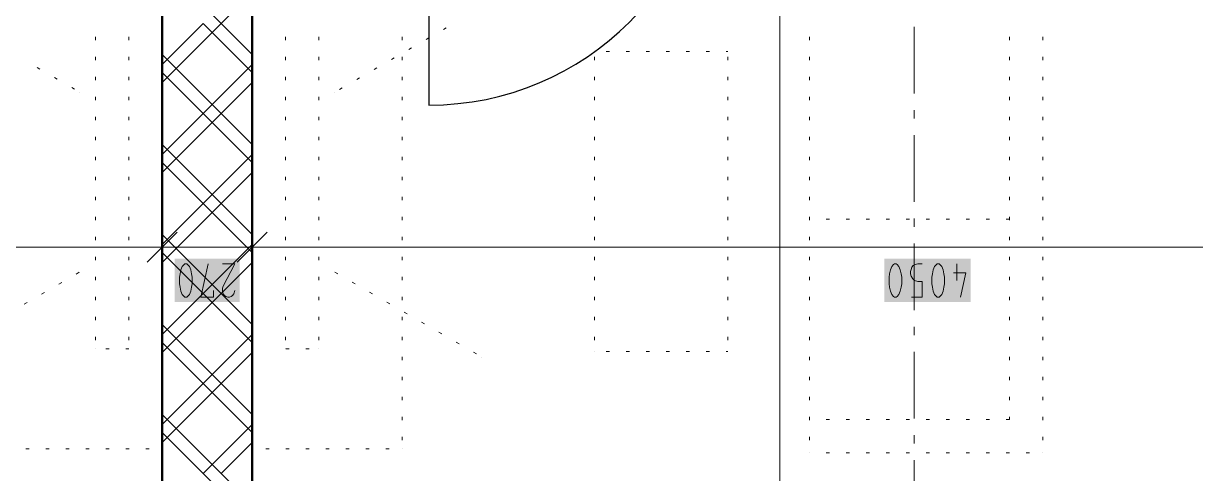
# Model space of a CAD drawing. Header units: millimetres. Extents: x 0 to 594, y 0 to 420.
# Drawn here: x 452.63 to 488.66, y 301.5 to 315.34 of the extents above; entities that cross this region are included whole.
import ezdxf

# ---------------------------------------------------------------- set-up
doc = ezdxf.new("R2010")
doc.units = ezdxf.units.MM
doc.header["$LTSCALE"] = 8
for name, color, linetype in [('PDF_Dvere', 7, 'Continuous'), ('PDF_Koty delkove', 7, 'Continuous'), ('PDF_Nabytek', 7, 'Continuous'), ('PDF_Osy hlavni', 7, 'Continuous'), ('PDF_Steny akusticke', 7, 'Continuous')]:
    doc.layers.add(name, color=color, linetype=linetype)

msp = doc.modelspace()

# ---------------------------------------------------------------- linework, layer by layer
at = {"layer": 'PDF_Dvere', "lineweight": 25}
msp.add_lwpolyline([(465.098, 321.541), (465.098, 312.829, 0.414213), (473.81, 321.541)], format="xyb", dxfattribs=at)
at = {"layer": 'PDF_Koty delkove', "lineweight": 18}
for points in [[(475.886, 233.7), (475.886, 234.698), (475.886, 236.467), (475.886, 238.005), (475.886, 244.719), (475.886, 263.424), (475.886, 270.599), (475.886, 272.086), (475.886, 278.236), (475.886, 320.055)], [(456.898, 309.233), (456.898, 308.464), (456.898, 307.696)], [(459.665, 309.233), (459.665, 308.464), (459.665, 307.696)], [(457.359, 308.925), (456.436, 308.003)], [(460.126, 308.925), (459.204, 308.003)], [(549.557, 308.464), (545.764, 308.464), (542.39, 308.464), (503.945, 308.464), (501.177, 308.464), (459.665, 308.464), (456.898, 308.464), (416.513, 308.464), (414.361, 308.464)], [(457.733, 307.866), (457.679, 307.934), (457.651, 307.952), (457.597, 307.952), (457.569, 307.934), (457.515, 307.866), (457.473, 307.763), (457.446, 307.643), (457.432, 307.541)], [(457.432, 307.541), (457.432, 307.336), (457.446, 307.234), (457.473, 307.114), (457.515, 307.012), (457.569, 306.943), (457.597, 306.927), (457.651, 306.927), (457.679, 306.943), (457.733, 307.012), (457.774, 307.114), (457.802, 307.234), (457.816, 307.336), (457.816, 307.541), (457.802, 307.643), (457.774, 307.763), (457.733, 307.866)], [(458.473, 307.131), (458.473, 306.927), (458.089, 306.927), (458.308, 307.952)], [(458.747, 307.952), (459.13, 307.952), (458.774, 307.268), (458.747, 307.199), (458.747, 307.097), (458.774, 307.029), (458.815, 306.978), (458.856, 306.943), (458.911, 306.927), (458.965, 306.927), (459.02, 306.943), (459.061, 306.978), (459.102, 307.029), (459.13, 307.131)], [(479.408, 306.927), (479.462, 306.927), (479.49, 306.943), (479.544, 307.012), (479.585, 307.114), (479.613, 307.234), (479.627, 307.336), (479.627, 307.541), (479.613, 307.643), (479.585, 307.763), (479.544, 307.866), (479.49, 307.934), (479.462, 307.952), (479.408, 307.952), (479.38, 307.934), (479.326, 307.866), (479.285, 307.763), (479.258, 307.643), (479.244, 307.541)], [(479.928, 306.927), (480.256, 306.927), (480.256, 307.404), (480.119, 307.404), (480.024, 307.439), (479.969, 307.491), (479.915, 307.576), (479.901, 307.643), (479.901, 307.712), (479.915, 307.781), (479.942, 307.848), (479.983, 307.899), (480.037, 307.934), (480.119, 307.952), (480.256, 307.952)], [(481.215, 307.678), (481.598, 307.678), (481.433, 306.927)], [(481.324, 307.952), (481.324, 307.439)], [(479.244, 307.541), (479.244, 307.336), (479.258, 307.234), (479.285, 307.114), (479.326, 307.012), (479.38, 306.943), (479.408, 306.927)]]:
    msp.add_lwpolyline(points, dxfattribs=at)
msp.add_lwpolyline([(480.558, 307.541), (480.558, 307.336), (480.572, 307.234), (480.599, 307.114), (480.64, 307.012), (480.694, 306.943), (480.722, 306.927), (480.776, 306.927), (480.804, 306.943), (480.858, 307.012), (480.899, 307.114), (480.927, 307.234), (480.941, 307.336), (480.941, 307.541), (480.927, 307.643), (480.899, 307.763), (480.858, 307.866), (480.804, 307.934), (480.776, 307.952), (480.722, 307.952), (480.694, 307.934), (480.64, 307.866), (480.599, 307.763), (480.572, 307.643)], close=True, dxfattribs=at)
at = {"layer": 'PDF_Koty delkove', "color": 7, "lineweight": 18, "true_color": 0xffffff, "transparency": 33554559}
for points in [[(459.284, 308.106), (457.279, 308.106), (459.284, 306.773), (457.279, 306.773)], [(481.752, 308.106), (479.09, 308.106), (481.752, 306.773), (479.09, 306.773)]]:
    msp.add_solid(points, dxfattribs=at)
at = {"layer": 'PDF_Nabytek', "lineweight": 13}
for points in [[(454.848, 314.825), (454.848, 314.928)], [(455.873, 314.825), (455.873, 314.928)], [(456.898, 314.825), (456.898, 314.928)], [(459.665, 314.825), (459.665, 314.928)], [(460.69, 314.825), (460.69, 314.928)], [(461.715, 314.825), (461.715, 314.928)], [(464.278, 314.825), (464.278, 314.928)], [(465.008, 314.846), (465.096, 314.897)], [(465.54, 315.154), (465.629, 315.205)], [(476.795, 314.825), (476.795, 314.928)], [(482.945, 314.825), (482.945, 314.928)], [(483.97, 314.825), (483.97, 314.928)], [(464.475, 314.539), (464.564, 314.59)], [(454.848, 314.21), (454.848, 314.313)], [(455.873, 314.21), (455.873, 314.313)], [(456.898, 314.21), (456.898, 314.313)], [(459.665, 314.21), (459.665, 314.313)], [(460.69, 314.21), (460.69, 314.313)], [(461.715, 314.21), (461.715, 314.313)], [(463.943, 314.231), (464.031, 314.282)], [(464.278, 314.21), (464.278, 314.313)], [(470.186, 314.476), (470.186, 314.476)], [(470.186, 314.476), (470.186, 314.476)], [(470.186, 314.21), (470.186, 314.313)], [(470.643, 314.476), (470.541, 314.476)], [(471.258, 314.476), (471.156, 314.476)], [(471.873, 314.476), (471.771, 314.476)], [(472.488, 314.476), (472.386, 314.476)], [(473.103, 314.476), (473.001, 314.476)], [(473.718, 314.476), (473.616, 314.476)], [(474.286, 314.476), (474.231, 314.476)], [(474.286, 314.476), (474.286, 314.476)], [(474.286, 314.476), (474.286, 314.476)], [(474.286, 314.21), (474.286, 314.313)], [(476.795, 314.21), (476.795, 314.313)], [(482.945, 314.21), (482.945, 314.313)], [(483.97, 314.21), (483.97, 314.313)], [(453.141, 313.93), (453.052, 313.982)], [(463.41, 313.924), (463.499, 313.975)], [(453.673, 313.623), (453.585, 313.674)], [(454.848, 313.595), (454.848, 313.698)], [(455.873, 313.595), (455.873, 313.698)], [(456.898, 313.595), (456.898, 313.698)], [(459.665, 313.595), (459.665, 313.698)], [(460.69, 313.595), (460.69, 313.698)], [(461.715, 313.595), (461.715, 313.698)], [(462.877, 313.616), (462.966, 313.667)], [(464.278, 313.595), (464.278, 313.698)], [(470.186, 313.595), (470.186, 313.698)], [(474.286, 313.595), (474.286, 313.698)], [(476.795, 313.595), (476.795, 313.698)], [(482.945, 313.595), (482.945, 313.698)], [(483.97, 313.595), (483.97, 313.698)], [(454.206, 313.315), (454.117, 313.367)], [(454.36, 313.227), (454.36, 313.227)], [(454.848, 312.98), (454.848, 313.083)], [(455.873, 312.98), (455.873, 313.083)], [(456.898, 312.98), (456.898, 313.083)], [(459.665, 312.98), (459.665, 313.083)], [(460.69, 312.98), (460.69, 313.083)], [(461.715, 312.98), (461.715, 313.083)], [(462.203, 313.227), (462.203, 313.227)], [(462.345, 313.309), (462.433, 313.36)], [(464.278, 312.98), (464.278, 313.083)], [(470.186, 312.98), (470.186, 313.083)], [(474.286, 312.98), (474.286, 313.083)], [(476.795, 312.98), (476.795, 313.083)], [(482.945, 312.98), (482.945, 313.083)], [(483.97, 312.98), (483.97, 313.083)], [(454.848, 312.365), (454.848, 312.468)], [(455.873, 312.365), (455.873, 312.468)], [(456.898, 312.365), (456.898, 312.468)], [(459.665, 312.365), (459.665, 312.468)], [(460.69, 312.365), (460.69, 312.468)], [(461.715, 312.365), (461.715, 312.468)], [(464.278, 312.365), (464.278, 312.468)], [(470.186, 312.365), (470.186, 312.468)], [(474.286, 312.365), (474.286, 312.468)], [(476.795, 312.365), (476.795, 312.468)], [(482.945, 312.365), (482.945, 312.468)], [(483.97, 312.365), (483.97, 312.468)], [(454.848, 311.75), (454.848, 311.853)], [(455.873, 311.75), (455.873, 311.853)], [(456.898, 311.75), (456.898, 311.853)], [(459.665, 311.75), (459.665, 311.853)], [(460.69, 311.75), (460.69, 311.853)], [(461.715, 311.75), (461.715, 311.853)], [(464.278, 311.75), (464.278, 311.853)], [(470.186, 311.75), (470.186, 311.853)], [(474.286, 311.75), (474.286, 311.853)], [(476.795, 311.75), (476.795, 311.853)], [(482.945, 311.75), (482.945, 311.853)], [(483.97, 311.75), (483.97, 311.853)], [(454.848, 311.135), (454.848, 311.238)], [(455.873, 311.135), (455.873, 311.238)], [(456.898, 311.135), (456.898, 311.238)], [(459.665, 311.135), (459.665, 311.238)], [(460.69, 311.135), (460.69, 311.238)], [(461.715, 311.135), (461.715, 311.238)], [(464.278, 311.135), (464.278, 311.238)], [(470.186, 311.135), (470.186, 311.238)], [(474.286, 311.135), (474.286, 311.238)], [(476.795, 311.135), (476.795, 311.238)], [(482.945, 311.135), (482.945, 311.238)], [(483.97, 311.135), (483.97, 311.238)], [(454.848, 310.52), (454.848, 310.623)], [(455.873, 310.52), (455.873, 310.623)], [(456.898, 310.52), (456.898, 310.623)], [(459.665, 310.52), (459.665, 310.623)], [(460.69, 310.52), (460.69, 310.623)], [(461.715, 310.52), (461.715, 310.623)], [(464.278, 310.52), (464.278, 310.623)], [(470.186, 310.52), (470.186, 310.623)], [(474.286, 310.52), (474.286, 310.623)], [(476.795, 310.52), (476.795, 310.623)], [(482.945, 310.52), (482.945, 310.623)], [(483.97, 310.52), (483.97, 310.623)], [(454.848, 309.905), (454.848, 310.008)], [(455.873, 309.905), (455.873, 310.008)], [(456.898, 309.905), (456.898, 310.008)], [(459.665, 309.905), (459.665, 310.008)], [(460.69, 309.905), (460.69, 310.008)], [(461.715, 309.905), (461.715, 310.008)], [(464.278, 309.905), (464.278, 310.008)], [(470.186, 309.905), (470.186, 310.008)], [(474.286, 309.905), (474.286, 310.008)], [(476.795, 309.905), (476.795, 310.008)], [(482.945, 309.905), (482.945, 310.008)], [(483.97, 309.905), (483.97, 310.008)], [(454.848, 309.29), (454.848, 309.393)], [(455.873, 309.29), (455.873, 309.393)], [(456.898, 309.29), (456.898, 309.393)], [(459.665, 309.29), (459.665, 309.393)], [(460.69, 309.29), (460.69, 309.393)], [(461.715, 309.29), (461.715, 309.393)], [(464.278, 309.29), (464.278, 309.393)], [(470.186, 309.29), (470.186, 309.393)], [(474.286, 309.29), (474.286, 309.393)], [(476.795, 309.29), (476.795, 309.393)], [(476.795, 309.319), (476.795, 309.319)], [(477.408, 309.319), (477.306, 309.319)], [(478.023, 309.319), (477.921, 309.319)], [(478.638, 309.319), (478.536, 309.319)], [(479.253, 309.319), (479.151, 309.319)], [(479.868, 309.319), (479.766, 309.319)], [(480.483, 309.319), (480.381, 309.319)], [(481.098, 309.319), (480.996, 309.319)], [(481.713, 309.319), (481.611, 309.319)], [(482.328, 309.319), (482.226, 309.319)], [(482.943, 309.319), (482.841, 309.319)], [(482.945, 309.29), (482.945, 309.393)], [(482.945, 309.319), (482.945, 309.319)], [(483.97, 309.29), (483.97, 309.393)], [(454.848, 308.675), (454.848, 308.778)], [(455.873, 308.675), (455.873, 308.778)], [(456.898, 308.675), (456.898, 308.778)], [(459.665, 308.675), (459.665, 308.778)], [(460.69, 308.675), (460.69, 308.778)], [(461.715, 308.675), (461.715, 308.778)], [(464.278, 308.675), (464.278, 308.778)], [(470.186, 308.675), (470.186, 308.778)], [(474.286, 308.675), (474.286, 308.778)], [(476.795, 308.675), (476.795, 308.778)], [(482.945, 308.675), (482.945, 308.778)], [(483.97, 308.675), (483.97, 308.778)], [(454.848, 308.06), (454.848, 308.163)], [(455.873, 308.06), (455.873, 308.163)], [(456.898, 308.06), (456.898, 308.163)], [(459.665, 308.06), (459.665, 308.163)], [(460.69, 308.06), (460.69, 308.163)], [(461.715, 308.06), (461.715, 308.163)], [(464.278, 308.06), (464.278, 308.163)], [(470.186, 308.06), (470.186, 308.163)], [(474.286, 308.06), (474.286, 308.163)], [(476.795, 308.06), (476.795, 308.163)], [(482.945, 308.06), (482.945, 308.163)], [(483.97, 308.06), (483.97, 308.163)], [(454.257, 307.637), (454.346, 307.689)], [(454.36, 307.697), (454.36, 307.697)], [(462.203, 307.697), (462.203, 307.697)], [(462.294, 307.644), (462.205, 307.695)], [(453.724, 307.33), (453.813, 307.381)], [(454.848, 307.445), (454.848, 307.548)], [(455.873, 307.445), (455.873, 307.548)], [(456.898, 307.445), (456.898, 307.548)], [(459.665, 307.445), (459.665, 307.548)], [(460.69, 307.445), (460.69, 307.548)], [(461.715, 307.445), (461.715, 307.548)], [(462.827, 307.337), (462.738, 307.388)], [(464.278, 307.445), (464.278, 307.548)], [(470.186, 307.445), (470.186, 307.548)], [(474.286, 307.445), (474.286, 307.548)], [(476.795, 307.445), (476.795, 307.548)], [(482.945, 307.445), (482.945, 307.548)], [(483.97, 307.445), (483.97, 307.548)], [(453.192, 307.022), (453.28, 307.074)], [(463.359, 307.029), (463.27, 307.08)], [(452.659, 306.715), (452.748, 306.766)], [(454.848, 306.83), (454.848, 306.933)], [(455.873, 306.83), (455.873, 306.933)], [(456.898, 306.83), (456.898, 306.933)], [(459.665, 306.83), (459.665, 306.933)], [(460.69, 306.83), (460.69, 306.933)], [(461.715, 306.83), (461.715, 306.933)], [(463.892, 306.722), (463.803, 306.773)], [(464.278, 306.83), (464.278, 306.933)], [(470.186, 306.83), (470.186, 306.933)], [(474.286, 306.83), (474.286, 306.933)], [(476.795, 306.83), (476.795, 306.933)], [(482.945, 306.83), (482.945, 306.933)], [(483.97, 306.83), (483.97, 306.933)], [(454.848, 306.215), (454.848, 306.318)], [(455.873, 306.215), (455.873, 306.318)], [(456.898, 306.215), (456.898, 306.318)], [(459.665, 306.215), (459.665, 306.318)], [(460.69, 306.215), (460.69, 306.318)], [(461.715, 306.215), (461.715, 306.318)], [(464.278, 306.215), (464.278, 306.318)], [(464.424, 306.414), (464.336, 306.465)], [(470.186, 306.215), (470.186, 306.318)], [(474.286, 306.215), (474.286, 306.318)], [(476.795, 306.215), (476.795, 306.318)], [(482.945, 306.215), (482.945, 306.318)], [(483.97, 306.215), (483.97, 306.318)], [(464.957, 306.107), (464.868, 306.158)], [(454.848, 305.6), (454.848, 305.703)], [(455.873, 305.6), (455.873, 305.703)], [(456.898, 305.6), (456.898, 305.703)], [(459.665, 305.6), (459.665, 305.703)], [(460.69, 305.6), (460.69, 305.703)], [(461.715, 305.6), (461.715, 305.703)], [(464.278, 305.6), (464.278, 305.703)], [(465.49, 305.799), (465.401, 305.85)], [(466.022, 305.492), (465.933, 305.543)], [(470.186, 305.6), (470.186, 305.703)], [(474.286, 305.6), (474.286, 305.703)], [(476.795, 305.6), (476.795, 305.703)], [(482.945, 305.6), (482.945, 305.703)], [(483.97, 305.6), (483.97, 305.703)], [(454.848, 305.337), (454.848, 305.337)], [(454.848, 305.337), (454.848, 305.337)], [(455.269, 305.337), (455.166, 305.337)], [(455.873, 305.337), (455.781, 305.337)], [(455.873, 305.337), (455.873, 305.337)], [(455.873, 305.337), (455.873, 305.337)], [(460.69, 305.337), (460.69, 305.337)], [(460.69, 305.337), (460.69, 305.337)], [(460.804, 305.337), (460.701, 305.337)], [(461.419, 305.337), (461.316, 305.337)], [(461.715, 305.337), (461.715, 305.337)], [(461.715, 305.337), (461.715, 305.337)], [(466.555, 305.184), (466.466, 305.235)], [(470.186, 305.251), (470.186, 305.251)], [(470.186, 305.251), (470.186, 305.251)], [(470.643, 305.251), (470.541, 305.251)], [(471.258, 305.251), (471.156, 305.251)], [(471.873, 305.251), (471.771, 305.251)], [(472.488, 305.251), (472.386, 305.251)], [(473.103, 305.251), (473.001, 305.251)], [(473.718, 305.251), (473.616, 305.251)], [(474.286, 305.251), (474.231, 305.251)], [(474.286, 305.251), (474.286, 305.251)], [(474.286, 305.251), (474.286, 305.251)], [(456.898, 304.985), (456.898, 305.088)], [(459.665, 304.985), (459.665, 305.088)], [(464.278, 304.985), (464.278, 305.088)], [(466.727, 305.085), (466.727, 305.085)], [(476.795, 304.985), (476.795, 305.088)], [(482.945, 304.985), (482.945, 305.088)], [(483.97, 304.985), (483.97, 305.088)], [(456.898, 304.37), (456.898, 304.473)], [(459.665, 304.37), (459.665, 304.473)], [(464.278, 304.37), (464.278, 304.473)], [(476.795, 304.37), (476.795, 304.473)], [(482.945, 304.37), (482.945, 304.473)], [(483.97, 304.37), (483.97, 304.473)], [(456.898, 303.755), (456.898, 303.858)], [(459.665, 303.755), (459.665, 303.858)], [(464.278, 303.755), (464.278, 303.858)], [(476.795, 303.755), (476.795, 303.858)], [(482.945, 303.755), (482.945, 303.858)], [(483.97, 303.755), (483.97, 303.858)], [(456.898, 303.14), (456.898, 303.243)], [(459.665, 303.14), (459.665, 303.243)], [(464.278, 303.14), (464.278, 303.243)], [(476.795, 303.14), (476.795, 303.243)], [(476.795, 303.169), (476.795, 303.169)], [(477.408, 303.169), (477.306, 303.169)], [(478.023, 303.169), (477.921, 303.169)], [(478.638, 303.169), (478.536, 303.169)], [(479.253, 303.169), (479.151, 303.169)], [(479.868, 303.169), (479.766, 303.169)], [(480.483, 303.169), (480.381, 303.169)], [(481.098, 303.169), (480.996, 303.169)], [(481.713, 303.169), (481.611, 303.169)], [(482.328, 303.169), (482.226, 303.169)], [(482.943, 303.169), (482.841, 303.169)], [(482.945, 303.169), (482.945, 303.243)], [(482.945, 303.169), (482.945, 303.169)], [(482.945, 303.169), (482.945, 303.169)], [(483.97, 303.14), (483.97, 303.243)], [(456.898, 302.525), (456.898, 302.628)], [(459.665, 302.525), (459.665, 302.628)], [(464.278, 302.525), (464.278, 302.628)], [(476.795, 302.525), (476.795, 302.628)], [(483.97, 302.525), (483.97, 302.628)], [(452.809, 302.262), (452.706, 302.262)], [(453.424, 302.262), (453.321, 302.262)], [(454.039, 302.262), (453.936, 302.262)], [(454.654, 302.262), (454.551, 302.262)], [(455.269, 302.262), (455.166, 302.262)], [(455.884, 302.262), (455.781, 302.262)], [(456.499, 302.262), (456.396, 302.262)], [(456.898, 302.262), (456.898, 302.262)], [(456.898, 302.262), (456.898, 302.262)], [(459.665, 302.262), (459.665, 302.262)], [(459.665, 302.262), (459.665, 302.262)], [(460.189, 302.262), (460.086, 302.262)], [(460.804, 302.262), (460.701, 302.262)], [(461.419, 302.262), (461.316, 302.262)], [(462.034, 302.262), (461.931, 302.262)], [(462.649, 302.262), (462.546, 302.262)], [(463.264, 302.262), (463.161, 302.262)], [(463.879, 302.262), (463.776, 302.262)], [(464.278, 302.262), (464.278, 302.262)], [(464.278, 302.262), (464.278, 302.262)], [(476.795, 302.144), (476.795, 302.144)], [(476.795, 302.144), (476.795, 302.144)], [(477.408, 302.144), (477.306, 302.144)], [(478.023, 302.144), (477.921, 302.144)], [(478.638, 302.144), (478.536, 302.144)], [(479.253, 302.144), (479.151, 302.144)], [(479.868, 302.144), (479.766, 302.144)], [(480.483, 302.144), (480.381, 302.144)], [(481.098, 302.144), (480.996, 302.144)], [(481.713, 302.144), (481.611, 302.144)], [(482.328, 302.144), (482.226, 302.144)], [(482.943, 302.144), (482.841, 302.144)], [(483.558, 302.144), (483.456, 302.144)], [(483.97, 302.144), (483.97, 302.144)], [(483.97, 302.144), (483.97, 302.144)]]:
    msp.add_lwpolyline(points, dxfattribs=at)
at = {"layer": 'PDF_Osy hlavni', "lineweight": 18}
for points in [[(480.011, 313.185), (480.011, 315.235)], [(480.011, 312.417), (480.011, 312.673)], [(480.011, 309.854), (480.011, 311.904)], [(480.011, 309.085), (480.011, 309.342)], [(480.011, 306.523), (480.011, 308.573)], [(480.011, 305.754), (480.011, 306.01)], [(480.011, 303.192), (480.011, 305.242)], [(480.011, 302.423), (480.011, 302.679)], [(480.011, 299.86), (480.011, 301.91)]]:
    msp.add_lwpolyline(points, dxfattribs=at)
at = {"layer": 'PDF_Steny akusticke', "lineweight": 50}
msp.add_lwpolyline([(459.511, 272.086), (459.665, 272.086), (459.665, 320.055), (456.898, 320.055), (456.898, 272.086), (457.051, 272.086)], dxfattribs=at)
at = {"layer": 'PDF_Steny akusticke', "lineweight": 9}
for points in [[(459.665, 314.387), (458.712, 315.34), (458.435, 315.617), (456.898, 317.154)], [(458.435, 315.063), (458.712, 315.34), (459.665, 316.293)], [(456.898, 313.526), (458.435, 315.063), (458.158, 315.34), (456.898, 314.08)], [(459.665, 313.834), (458.435, 315.063)], [(459.665, 311.62), (458.712, 312.573), (458.435, 312.85), (456.898, 314.387)], [(458.158, 312.573), (456.898, 313.834)], [(458.435, 312.85), (459.665, 314.08)], [(458.435, 312.296), (458.712, 312.573), (459.665, 313.526)], [(458.158, 312.573), (458.435, 312.85)], [(458.435, 312.296), (458.158, 312.573), (456.898, 311.312)], [(459.665, 311.066), (458.435, 312.296), (456.898, 310.759)], [(458.712, 309.805), (458.435, 310.082), (456.898, 311.62)], [(458.435, 310.082), (459.665, 311.312)], [(458.158, 309.805), (456.898, 311.066)], [(458.435, 309.529), (458.712, 309.805), (459.665, 310.759)], [(458.158, 309.805), (458.435, 310.082)], [(458.435, 309.529), (458.158, 309.805), (456.898, 308.545)], [(459.665, 308.299), (458.435, 309.529), (456.898, 307.991)], [(459.665, 308.852), (458.712, 309.805)], [(458.712, 307.038), (458.435, 307.315), (456.898, 308.852)], [(458.435, 307.315), (459.665, 308.545)], [(458.158, 307.038), (456.898, 308.299)], [(458.712, 307.038), (459.665, 307.991)], [(458.158, 307.038), (458.435, 307.315)], [(458.435, 306.761), (458.158, 307.038), (456.898, 305.777)], [(458.435, 306.761), (458.712, 307.038)], [(459.665, 306.085), (458.712, 307.038)], [(459.665, 305.531), (458.435, 306.761), (456.898, 305.224)], [(458.712, 304.27), (458.435, 304.547), (456.898, 306.085)], [(458.158, 304.27), (456.898, 305.531)], [(458.435, 304.547), (459.665, 305.777)], [(458.712, 304.27), (459.665, 305.224)], [(458.158, 304.27), (458.435, 304.547)], [(458.712, 304.27), (458.435, 303.994), (458.158, 304.27), (456.898, 303.01)], [(459.665, 303.317), (458.712, 304.27)], [(456.898, 302.456), (458.435, 303.994)], [(459.665, 302.764), (458.435, 303.994)], [(458.712, 301.503), (458.435, 301.78), (456.898, 303.317)], [(458.435, 301.78), (459.665, 303.01)], [(458.158, 301.503), (456.898, 302.764)], [(458.712, 301.503), (459.665, 302.456)], [(458.158, 301.503), (458.435, 301.78)], [(458.435, 301.226), (458.158, 301.503)], [(459.665, 300.55), (458.712, 301.503)]]:
    msp.add_lwpolyline(points, dxfattribs=at)

doc.saveas('drawing.dxf')
